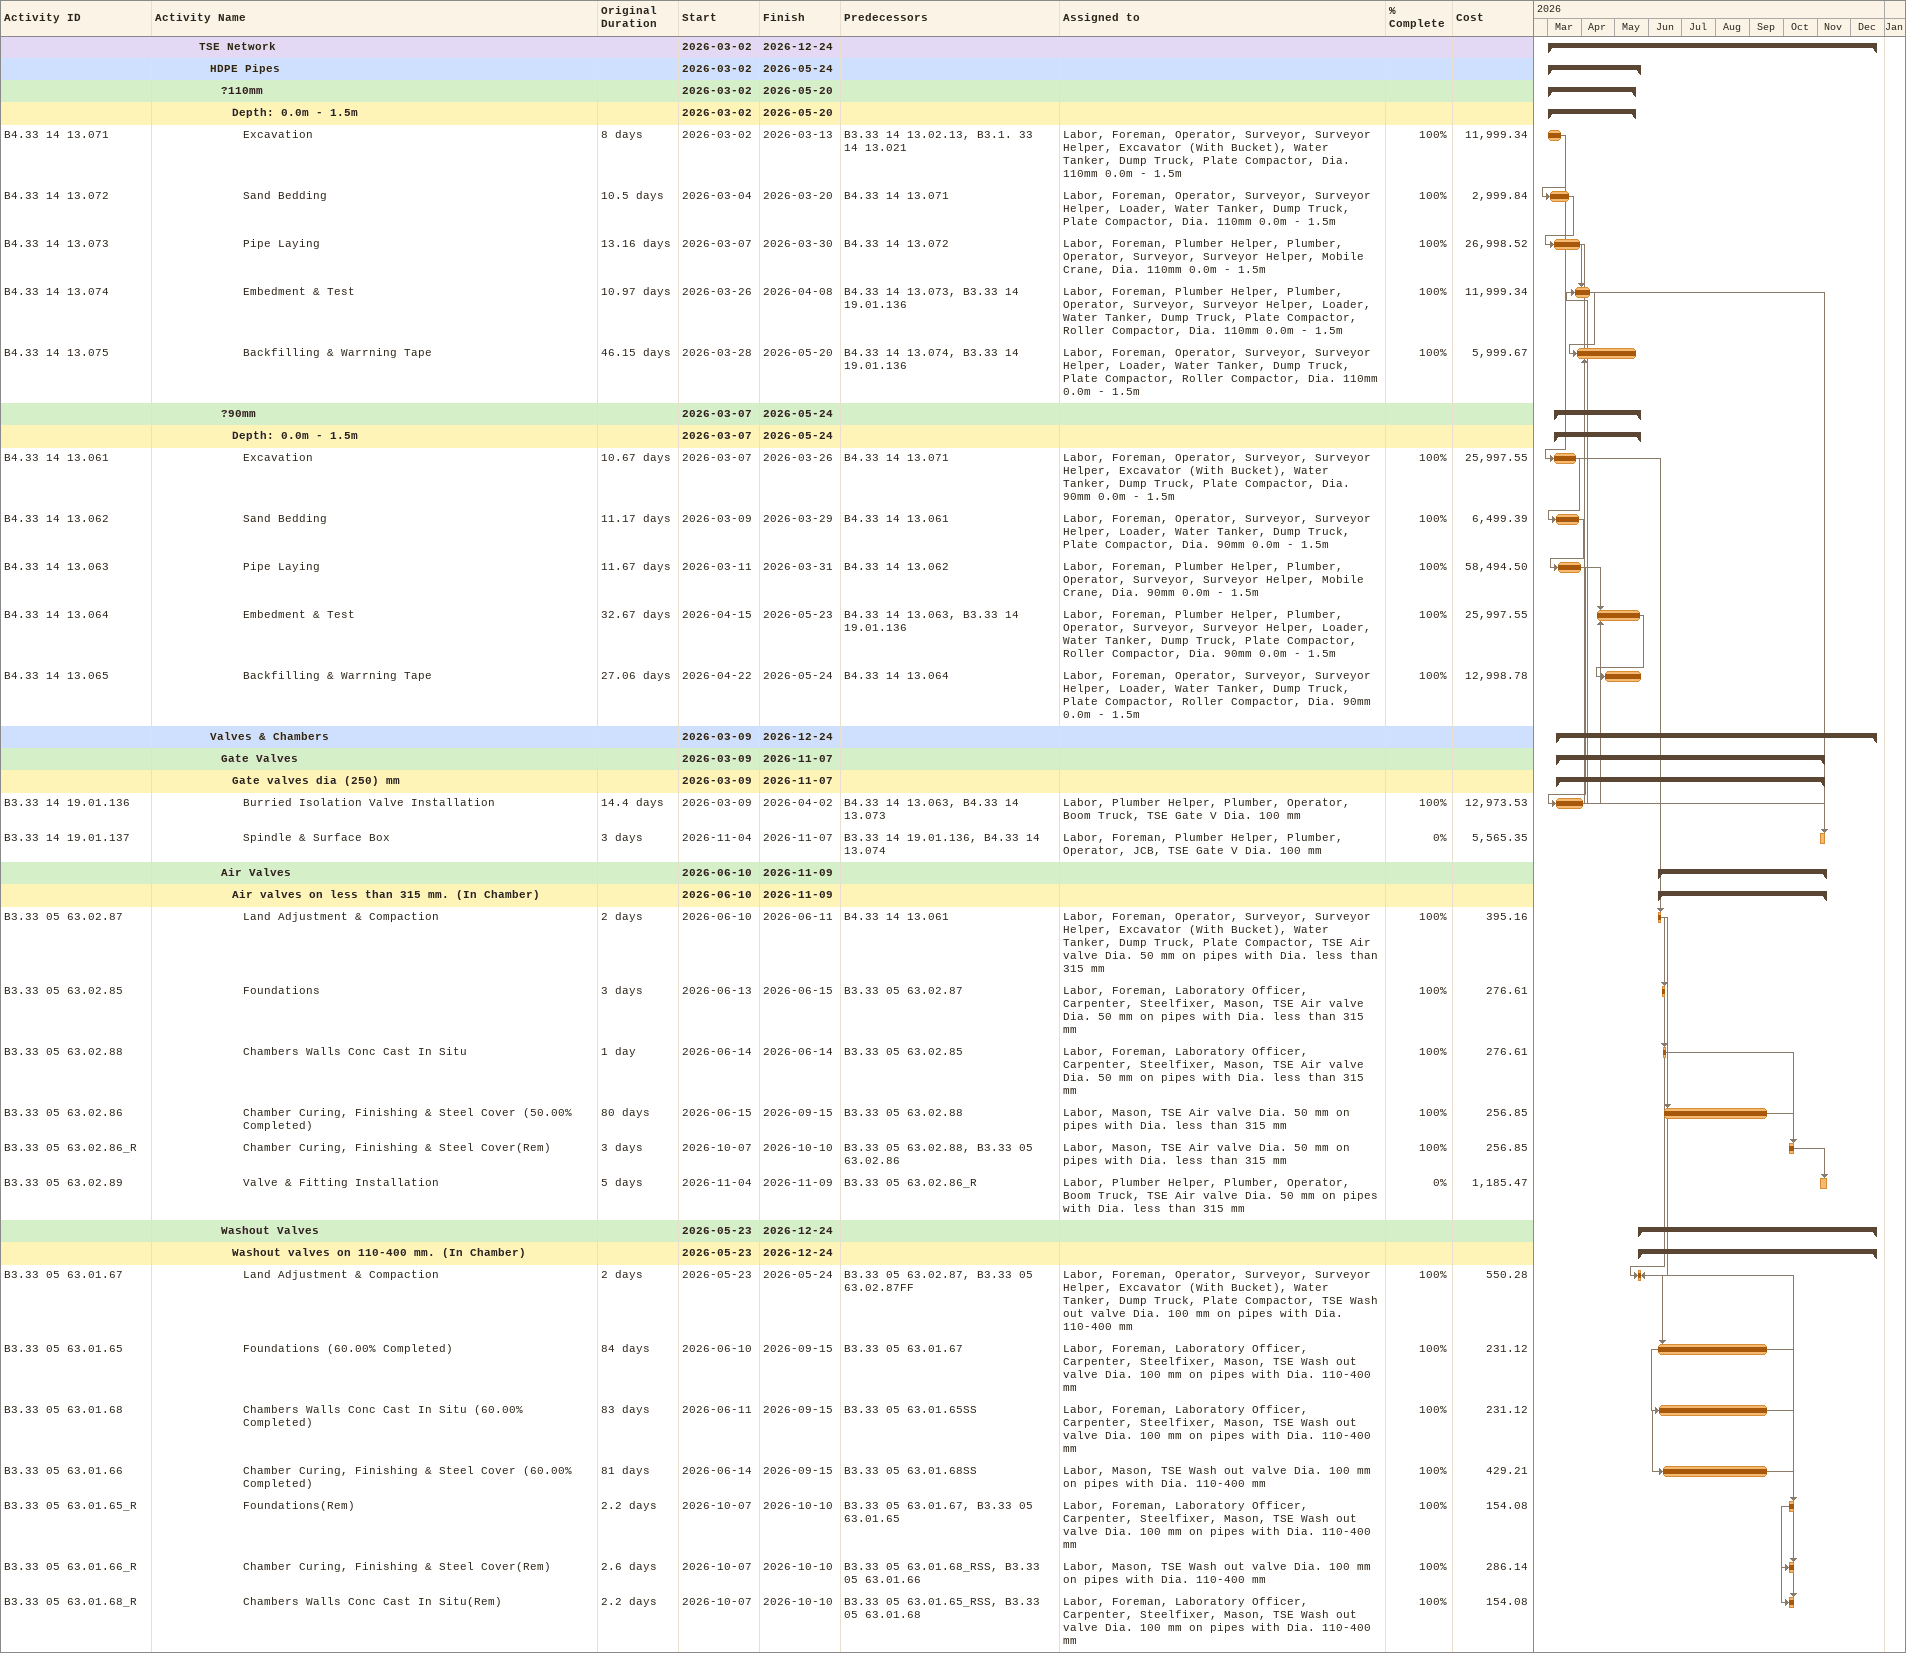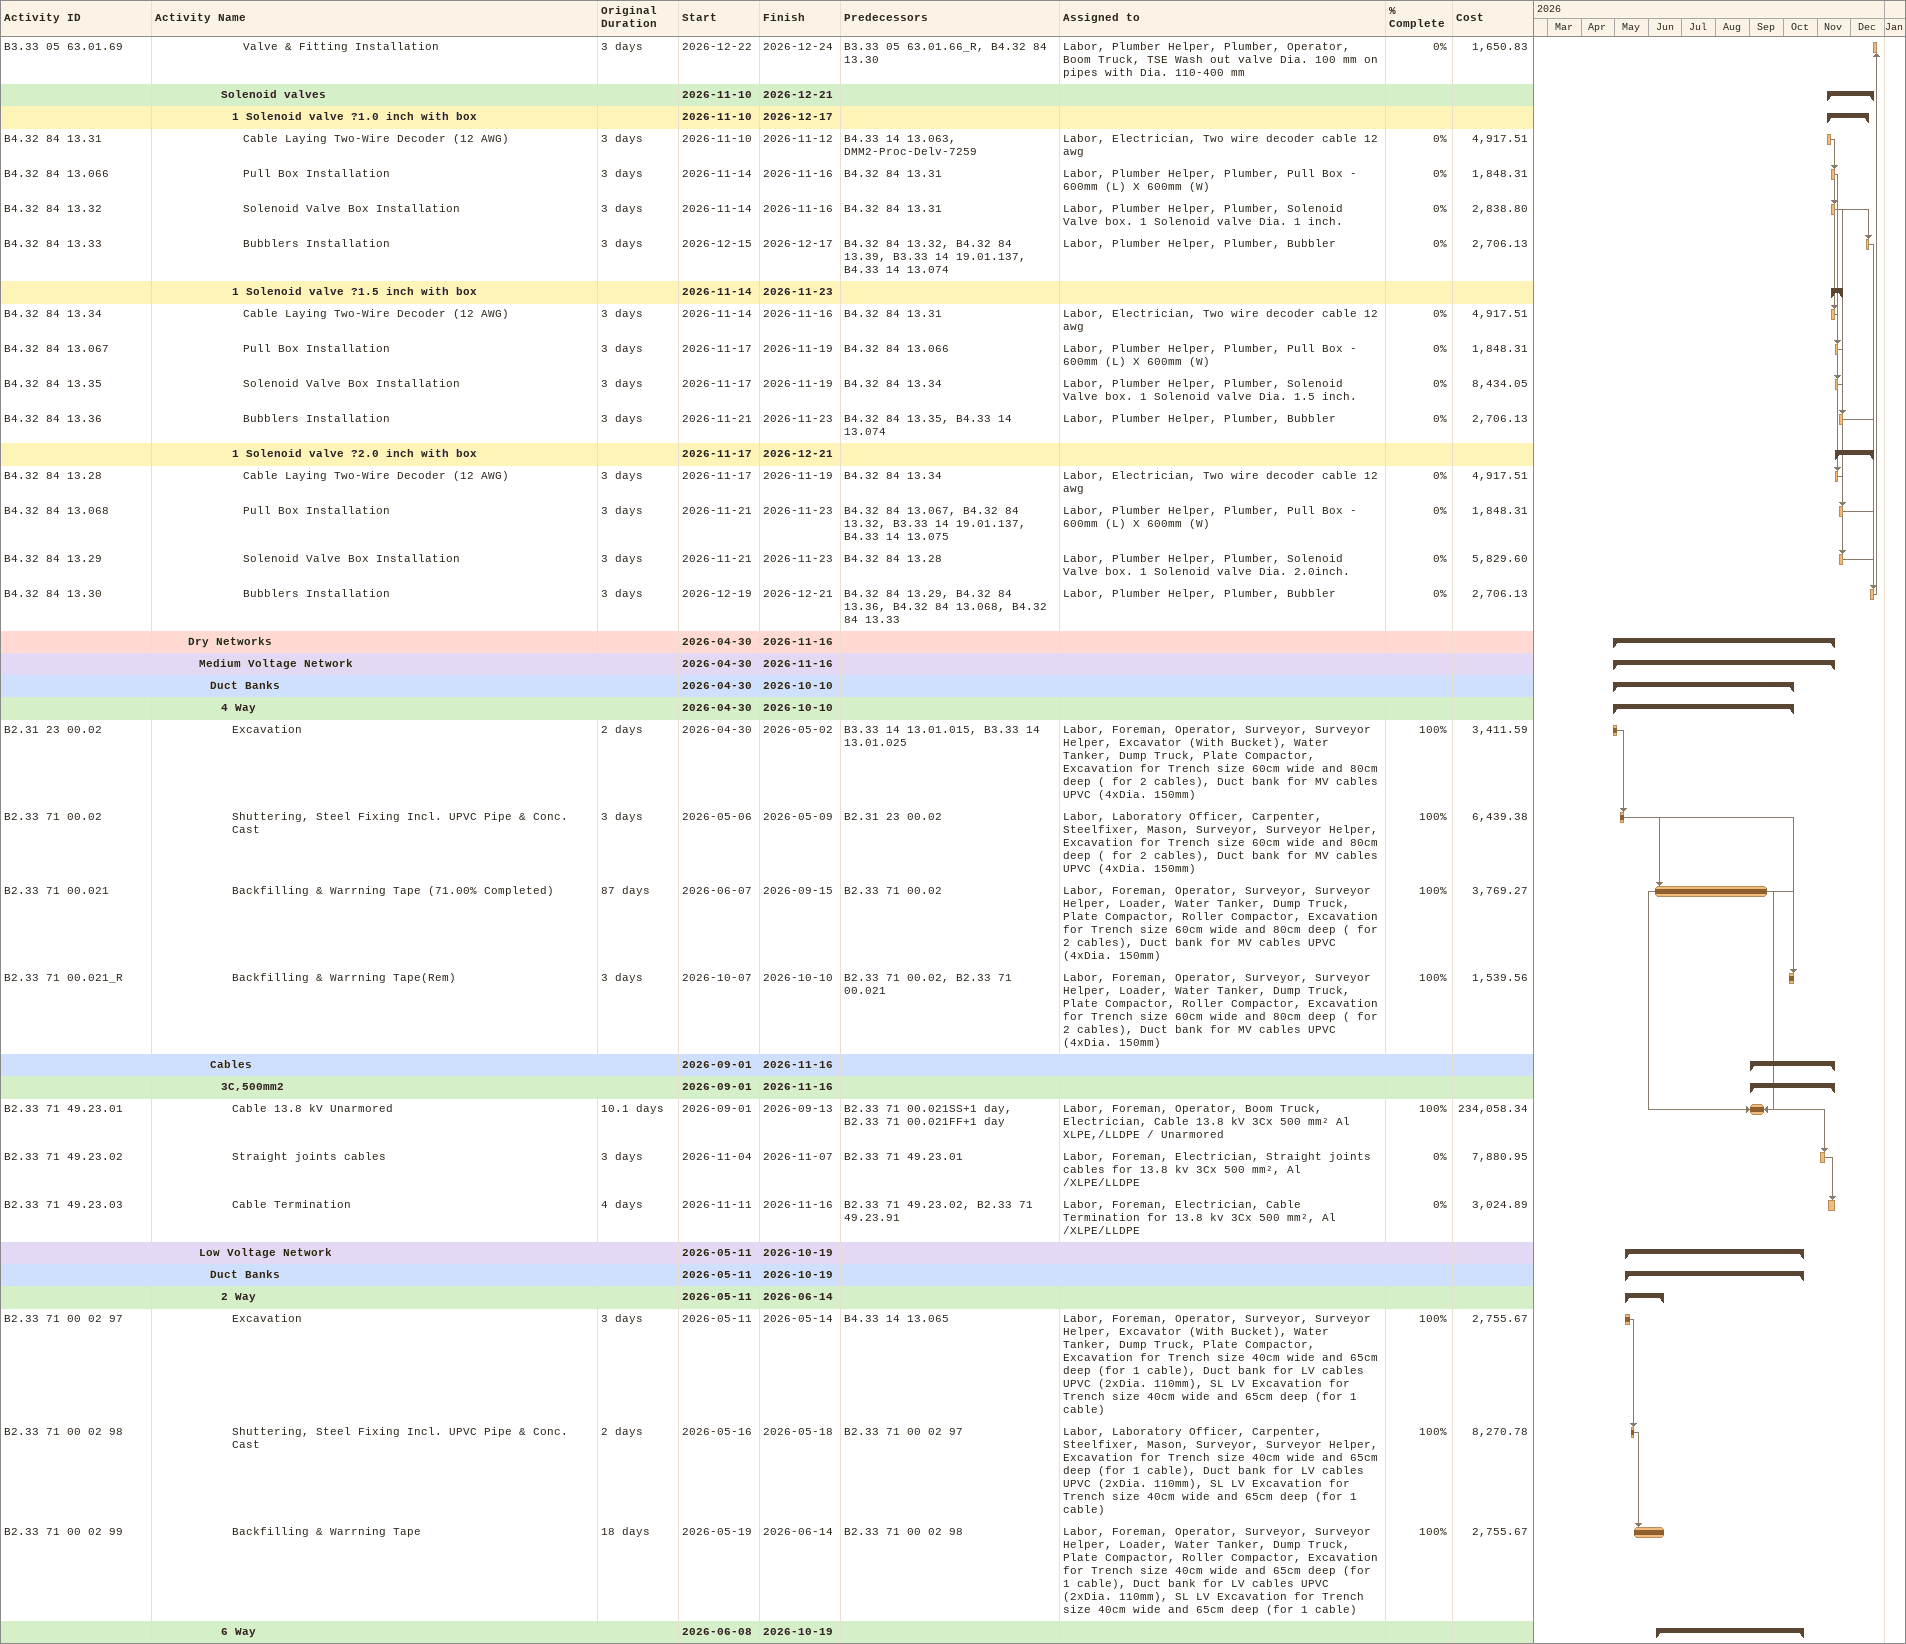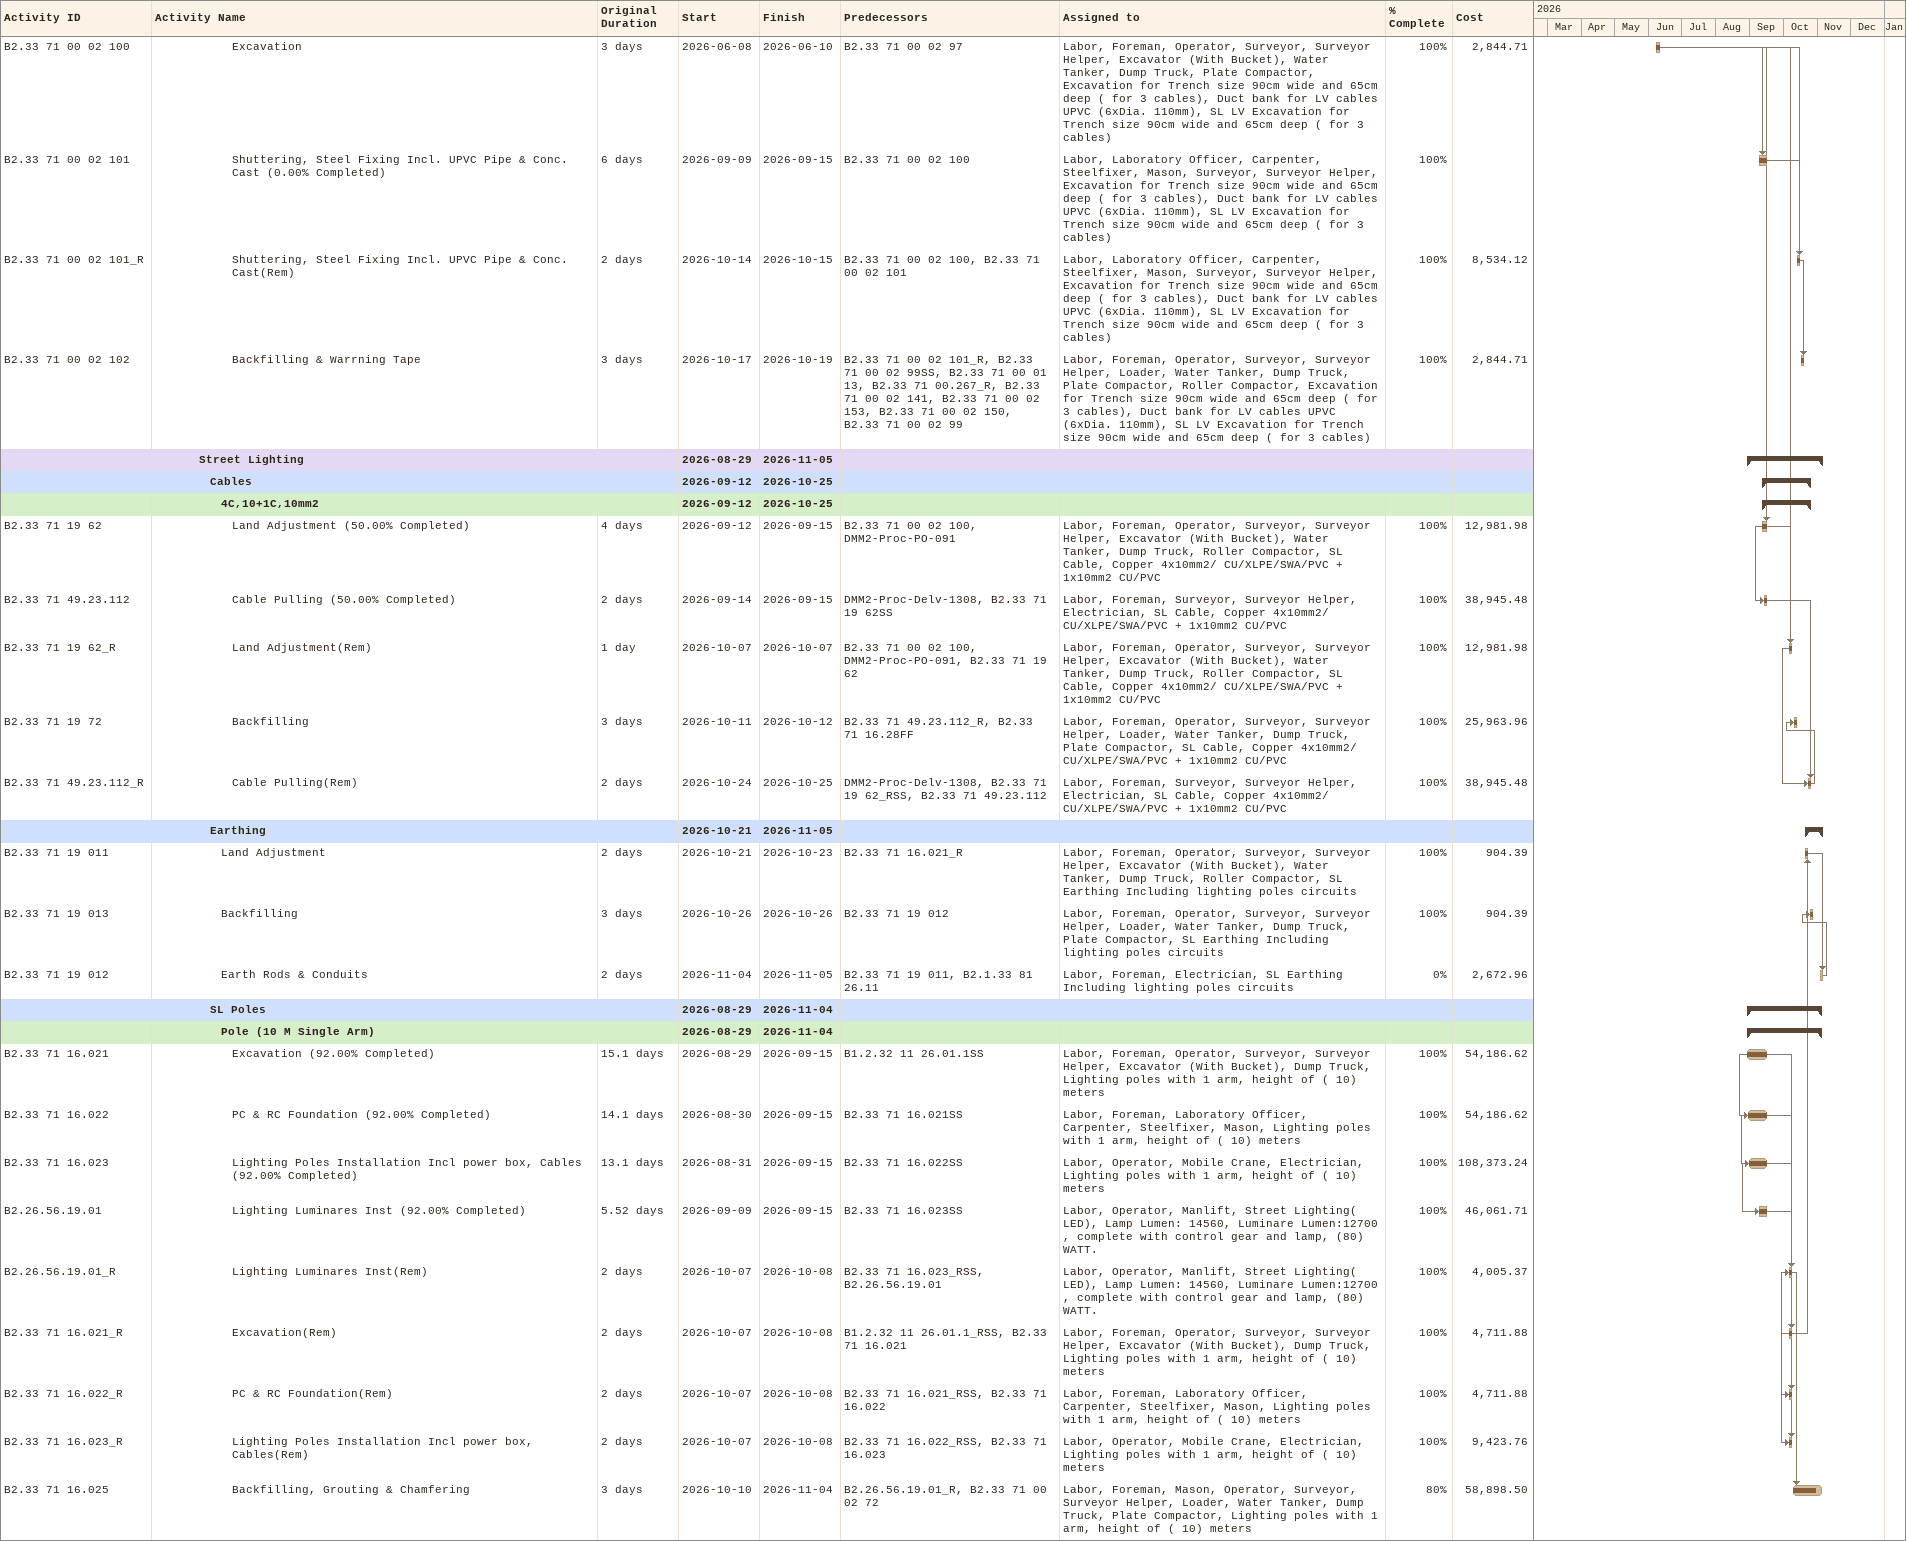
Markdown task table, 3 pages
| ID | Level | Task | Original duration | Start | Finish | Predecessors | Resources | % complete | Cost |
|---|---|---|---|---|---|---|---|---|---|
|  | 5 | **TSE Network** |  | 2026-03-02 | 2026-12-24 |  |  |  |  |
|  | 6 | **HDPE Pipes** |  | 2026-03-02 | 2026-05-24 |  |  |  |  |
|  | 7 | **?110mm** |  | 2026-03-02 | 2026-05-20 |  |  |  |  |
|  | 8 | **Depth: 0.0m - 1.5m** |  | 2026-03-02 | 2026-05-20 |  |  |  |  |
| B4.33 14 13.071 | 9 | Excavation | 8d | 2026-03-02 | 2026-03-13 | B3.33 14 13.02.13, B3.1. 33 14 13.021 | Labor, Foreman, Operator, Surveyor, Surveyor Helper, Excavator (With Bucket), Water Tanker, Dump Truck, Plate Compactor, Dia. 110mm 0.0m - 1.5m | 100 | 11999.34 |
| B4.33 14 13.072 | 9 | Sand Bedding | 10.5d | 2026-03-04 | 2026-03-20 | B4.33 14 13.071 | Labor, Foreman, Operator, Surveyor, Surveyor Helper, Loader, Water Tanker, Dump Truck, Plate Compactor, Dia. 110mm 0.0m - 1.5m | 100 | 2999.84 |
| B4.33 14 13.073 | 9 | Pipe Laying | 13.16d | 2026-03-07 | 2026-03-30 | B4.33 14 13.072 | Labor, Foreman, Plumber Helper, Plumber, Operator, Surveyor, Surveyor Helper, Mobile Crane, Dia. 110mm 0.0m - 1.5m | 100 | 26998.52 |
| B4.33 14 13.074 | 9 | Embedment & Test | 10.97d | 2026-03-26 | 2026-04-08 | B4.33 14 13.073, B3.33 14 19.01.136 | Labor, Foreman, Plumber Helper, Plumber, Operator, Surveyor, Surveyor Helper, Loader, Water Tanker, Dump Truck, Plate Compactor, Roller Compactor, Dia. 110mm 0.0m - 1.5m | 100 | 11999.34 |
| B4.33 14 13.075 | 9 | Backfilling & Warrning Tape | 46.15d | 2026-03-28 | 2026-05-20 | B4.33 14 13.074, B3.33 14 19.01.136 | Labor, Foreman, Operator, Surveyor, Surveyor Helper, Loader, Water Tanker, Dump Truck, Plate Compactor, Roller Compactor, Dia. 110mm 0.0m - 1.5m | 100 | 5999.67 |
|  | 7 | **?90mm** |  | 2026-03-07 | 2026-05-24 |  |  |  |  |
|  | 8 | **Depth: 0.0m - 1.5m** |  | 2026-03-07 | 2026-05-24 |  |  |  |  |
| B4.33 14 13.061 | 9 | Excavation | 10.67d | 2026-03-07 | 2026-03-26 | B4.33 14 13.071 | Labor, Foreman, Operator, Surveyor, Surveyor Helper, Excavator (With Bucket), Water Tanker, Dump Truck, Plate Compactor, Dia. 90mm 0.0m - 1.5m | 100 | 25997.55 |
| B4.33 14 13.062 | 9 | Sand Bedding | 11.17d | 2026-03-09 | 2026-03-29 | B4.33 14 13.061 | Labor, Foreman, Operator, Surveyor, Surveyor Helper, Loader, Water Tanker, Dump Truck, Plate Compactor, Dia. 90mm 0.0m - 1.5m | 100 | 6499.39 |
| B4.33 14 13.063 | 9 | Pipe Laying | 11.67d | 2026-03-11 | 2026-03-31 | B4.33 14 13.062 | Labor, Foreman, Plumber Helper, Plumber, Operator, Surveyor, Surveyor Helper, Mobile Crane, Dia. 90mm 0.0m - 1.5m | 100 | 58494.50 |
| B4.33 14 13.064 | 9 | Embedment & Test | 32.67d | 2026-04-15 | 2026-05-23 | B4.33 14 13.063, B3.33 14 19.01.136 | Labor, Foreman, Plumber Helper, Plumber, Operator, Surveyor, Surveyor Helper, Loader, Water Tanker, Dump Truck, Plate Compactor, Roller Compactor, Dia. 90mm 0.0m - 1.5m | 100 | 25997.55 |
| B4.33 14 13.065 | 9 | Backfilling & Warrning Tape | 27.06d | 2026-04-22 | 2026-05-24 | B4.33 14 13.064 | Labor, Foreman, Operator, Surveyor, Surveyor Helper, Loader, Water Tanker, Dump Truck, Plate Compactor, Roller Compactor, Dia. 90mm 0.0m - 1.5m | 100 | 12998.78 |
|  | 6 | **Valves & Chambers** |  | 2026-03-09 | 2026-12-24 |  |  |  |  |
|  | 7 | **Gate Valves** |  | 2026-03-09 | 2026-11-07 |  |  |  |  |
|  | 8 | **Gate valves dia (250) mm** |  | 2026-03-09 | 2026-11-07 |  |  |  |  |
| B3.33 14 19.01.136 | 9 | Burried Isolation Valve Installation | 14.4d | 2026-03-09 | 2026-04-02 | B4.33 14 13.063, B4.33 14 13.073 | Labor, Plumber Helper, Plumber, Operator, Boom Truck, TSE Gate V Dia. 100 mm | 100 | 12973.53 |
| B3.33 14 19.01.137 | 9 | Spindle & Surface Box | 3d | 2026-11-04 | 2026-11-07 | B3.33 14 19.01.136, B4.33 14 13.074 | Labor, Foreman, Plumber Helper, Plumber, Operator, JCB, TSE Gate V Dia. 100 mm | 0 | 5565.35 |
|  | 7 | **Air Valves** |  | 2026-06-10 | 2026-11-09 |  |  |  |  |
|  | 8 | **Air valves on less than 315 mm. (In Chamber)** |  | 2026-06-10 | 2026-11-09 |  |  |  |  |
| B3.33 05 63.02.87 | 9 | Land Adjustment & Compaction | 2d | 2026-06-10 | 2026-06-11 | B4.33 14 13.061 | Labor, Foreman, Operator, Surveyor, Surveyor Helper, Excavator (With Bucket), Water Tanker, Dump Truck, Plate Compactor, TSE Air valve Dia. 50 mm on pipes with Dia. less than 315 mm | 100 | 395.16 |
| B3.33 05 63.02.85 | 9 | Foundations | 3d | 2026-06-13 | 2026-06-15 | B3.33 05 63.02.87 | Labor, Foreman, Laboratory Officer, Carpenter, Steelfixer, Mason, TSE Air valve Dia. 50 mm on pipes with Dia. less than 315 mm | 100 | 276.61 |
| B3.33 05 63.02.88 | 9 | Chambers Walls Conc Cast In Situ | 1d | 2026-06-14 | 2026-06-14 | B3.33 05 63.02.85 | Labor, Foreman, Laboratory Officer, Carpenter, Steelfixer, Mason, TSE Air valve Dia. 50 mm on pipes with Dia. less than 315 mm | 100 | 276.61 |
| B3.33 05 63.02.86 | 9 | Chamber Curing, Finishing & Steel Cover (50.00% Completed) | 80d | 2026-06-15 | 2026-09-15 | B3.33 05 63.02.88 | Labor, Mason, TSE Air valve Dia. 50 mm on pipes with Dia. less than 315 mm | 100 | 256.85 |
| B3.33 05 63.02.86_R | 9 | Chamber Curing, Finishing & Steel Cover(Rem) | 3d | 2026-10-07 | 2026-10-10 | B3.33 05 63.02.88, B3.33 05 63.02.86 | Labor, Mason, TSE Air valve Dia. 50 mm on pipes with Dia. less than 315 mm | 100 | 256.85 |
| B3.33 05 63.02.89 | 9 | Valve & Fitting Installation | 5d | 2026-11-04 | 2026-11-09 | B3.33 05 63.02.86_R | Labor, Plumber Helper, Plumber, Operator, Boom Truck, TSE Air valve Dia. 50 mm on pipes with Dia. less than 315 mm | 0 | 1185.47 |
|  | 7 | **Washout Valves** |  | 2026-05-23 | 2026-12-24 |  |  |  |  |
|  | 8 | **Washout valves on 110-400 mm. (In Chamber)** |  | 2026-05-23 | 2026-12-24 |  |  |  |  |
| B3.33 05 63.01.67 | 9 | Land Adjustment & Compaction | 2d | 2026-05-23 | 2026-05-24 | B3.33 05 63.02.87, B3.33 05 63.02.87FF | Labor, Foreman, Operator, Surveyor, Surveyor Helper, Excavator (With Bucket), Water Tanker, Dump Truck, Plate Compactor, TSE Wash out valve Dia. 100 mm on pipes with Dia. 110-400 mm | 100 | 550.28 |
| B3.33 05 63.01.65 | 9 | Foundations (60.00% Completed) | 84d | 2026-06-10 | 2026-09-15 | B3.33 05 63.01.67 | Labor, Foreman, Laboratory Officer, Carpenter, Steelfixer, Mason, TSE Wash out valve Dia. 100 mm on pipes with Dia. 110-400 mm | 100 | 231.12 |
| B3.33 05 63.01.68 | 9 | Chambers Walls Conc Cast In Situ (60.00% Completed) | 83d | 2026-06-11 | 2026-09-15 | B3.33 05 63.01.65SS | Labor, Foreman, Laboratory Officer, Carpenter, Steelfixer, Mason, TSE Wash out valve Dia. 100 mm on pipes with Dia. 110-400 mm | 100 | 231.12 |
| B3.33 05 63.01.66 | 9 | Chamber Curing, Finishing & Steel Cover (60.00% Completed) | 81d | 2026-06-14 | 2026-09-15 | B3.33 05 63.01.68SS | Labor, Mason, TSE Wash out valve Dia. 100 mm on pipes with Dia. 110-400 mm | 100 | 429.21 |
| B3.33 05 63.01.65_R | 9 | Foundations(Rem) | 2.2d | 2026-10-07 | 2026-10-10 | B3.33 05 63.01.67, B3.33 05 63.01.65 | Labor, Foreman, Laboratory Officer, Carpenter, Steelfixer, Mason, TSE Wash out valve Dia. 100 mm on pipes with Dia. 110-400 mm | 100 | 154.08 |
| B3.33 05 63.01.66_R | 9 | Chamber Curing, Finishing & Steel Cover(Rem) | 2.6d | 2026-10-07 | 2026-10-10 | B3.33 05 63.01.68_RSS, B3.33 05 63.01.66 | Labor, Mason, TSE Wash out valve Dia. 100 mm on pipes with Dia. 110-400 mm | 100 | 286.14 |
| B3.33 05 63.01.68_R | 9 | Chambers Walls Conc Cast In Situ(Rem) | 2.2d | 2026-10-07 | 2026-10-10 | B3.33 05 63.01.65_RSS, B3.33 05 63.01.68 | Labor, Foreman, Laboratory Officer, Carpenter, Steelfixer, Mason, TSE Wash out valve Dia. 100 mm on pipes with Dia. 110-400 mm | 100 | 154.08 |
| B3.33 05 63.01.69 | 9 | Valve & Fitting Installation | 3d | 2026-12-22 | 2026-12-24 | B3.33 05 63.01.66_R, B4.32 84 13.30 | Labor, Plumber Helper, Plumber, Operator, Boom Truck, TSE Wash out valve Dia. 100 mm on pipes with Dia. 110-400 mm | 0 | 1650.83 |
|  | 7 | **Solenoid valves** |  | 2026-11-10 | 2026-12-21 |  |  |  |  |
|  | 8 | **1 Solenoid valve ?1.0 inch with box** |  | 2026-11-10 | 2026-12-17 |  |  |  |  |
| B4.32 84 13.31 | 9 | Cable Laying Two-Wire Decoder (12 AWG) | 3d | 2026-11-10 | 2026-11-12 | B4.33 14 13.063, DMM2-Proc-Delv-7259 | Labor, Electrician, Two wire decoder cable 12 awg | 0 | 4917.51 |
| B4.32 84 13.066 | 9 | Pull Box Installation | 3d | 2026-11-14 | 2026-11-16 | B4.32 84 13.31 | Labor, Plumber Helper, Plumber, Pull Box - 600mm (L) X 600mm (W) | 0 | 1848.31 |
| B4.32 84 13.32 | 9 | Solenoid Valve Box Installation | 3d | 2026-11-14 | 2026-11-16 | B4.32 84 13.31 | Labor, Plumber Helper, Plumber, Solenoid Valve box. 1 Solenoid valve Dia. 1 inch. | 0 | 2838.80 |
| B4.32 84 13.33 | 9 | Bubblers Installation | 3d | 2026-12-15 | 2026-12-17 | B4.32 84 13.32, B4.32 84 13.39, B3.33 14 19.01.137, B4.33 14 13.074 | Labor, Plumber Helper, Plumber, Bubbler | 0 | 2706.13 |
|  | 8 | **1 Solenoid valve ?1.5 inch with box** |  | 2026-11-14 | 2026-11-23 |  |  |  |  |
| B4.32 84 13.34 | 9 | Cable Laying Two-Wire Decoder (12 AWG) | 3d | 2026-11-14 | 2026-11-16 | B4.32 84 13.31 | Labor, Electrician, Two wire decoder cable 12 awg | 0 | 4917.51 |
| B4.32 84 13.067 | 9 | Pull Box Installation | 3d | 2026-11-17 | 2026-11-19 | B4.32 84 13.066 | Labor, Plumber Helper, Plumber, Pull Box - 600mm (L) X 600mm (W) | 0 | 1848.31 |
| B4.32 84 13.35 | 9 | Solenoid Valve Box Installation | 3d | 2026-11-17 | 2026-11-19 | B4.32 84 13.34 | Labor, Plumber Helper, Plumber, Solenoid Valve box. 1 Solenoid valve Dia. 1.5 inch. | 0 | 8434.05 |
| B4.32 84 13.36 | 9 | Bubblers Installation | 3d | 2026-11-21 | 2026-11-23 | B4.32 84 13.35, B4.33 14 13.074 | Labor, Plumber Helper, Plumber, Bubbler | 0 | 2706.13 |
|  | 8 | **1 Solenoid valve ?2.0 inch with box** |  | 2026-11-17 | 2026-12-21 |  |  |  |  |
| B4.32 84 13.28 | 9 | Cable Laying Two-Wire Decoder (12 AWG) | 3d | 2026-11-17 | 2026-11-19 | B4.32 84 13.34 | Labor, Electrician, Two wire decoder cable 12 awg | 0 | 4917.51 |
| B4.32 84 13.068 | 9 | Pull Box Installation | 3d | 2026-11-21 | 2026-11-23 | B4.32 84 13.067, B4.32 84 13.32, B3.33 14 19.01.137, B4.33 14 13.075 | Labor, Plumber Helper, Plumber, Pull Box - 600mm (L) X 600mm (W) | 0 | 1848.31 |
| B4.32 84 13.29 | 9 | Solenoid Valve Box Installation | 3d | 2026-11-21 | 2026-11-23 | B4.32 84 13.28 | Labor, Plumber Helper, Plumber, Solenoid Valve box. 1 Solenoid valve Dia. 2.0inch. | 0 | 5829.60 |
| B4.32 84 13.30 | 9 | Bubblers Installation | 3d | 2026-12-19 | 2026-12-21 | B4.32 84 13.29, B4.32 84 13.36, B4.32 84 13.068, B4.32 84 13.33 | Labor, Plumber Helper, Plumber, Bubbler | 0 | 2706.13 |
|  | 4 | **Dry Networks** |  | 2026-04-30 | 2026-11-16 |  |  |  |  |
|  | 5 | **Medium Voltage Network** |  | 2026-04-30 | 2026-11-16 |  |  |  |  |
|  | 6 | **Duct Banks** |  | 2026-04-30 | 2026-10-10 |  |  |  |  |
|  | 7 | **4 Way** |  | 2026-04-30 | 2026-10-10 |  |  |  |  |
| B2.31 23 00.02 | 8 | Excavation | 2d | 2026-04-30 | 2026-05-02 | B3.33 14 13.01.015, B3.33 14 13.01.025 | Labor, Foreman, Operator, Surveyor, Surveyor Helper, Excavator (With Bucket), Water Tanker, Dump Truck, Plate Compactor, Excavation for Trench size 60cm wide and 80cm deep ( for 2 cables), Duct bank for MV cables UPVC (4xDia. 150mm) | 100 | 3411.59 |
| B2.33 71 00.02 | 8 | Shuttering, Steel Fixing Incl. UPVC Pipe & Conc. Cast | 3d | 2026-05-06 | 2026-05-09 | B2.31 23 00.02 | Labor, Laboratory Officer, Carpenter, Steelfixer, Mason, Surveyor, Surveyor Helper, Excavation for Trench size 60cm wide and 80cm deep ( for 2 cables), Duct bank for MV cables UPVC (4xDia. 150mm) | 100 | 6439.38 |
| B2.33 71 00.021 | 8 | Backfilling & Warrning Tape (71.00% Completed) | 87d | 2026-06-07 | 2026-09-15 | B2.33 71 00.02 | Labor, Foreman, Operator, Surveyor, Surveyor Helper, Loader, Water Tanker, Dump Truck, Plate Compactor, Roller Compactor, Excavation for Trench size 60cm wide and 80cm deep ( for 2 cables), Duct bank for MV cables UPVC (4xDia. 150mm) | 100 | 3769.27 |
| B2.33 71 00.021_R | 8 | Backfilling & Warrning Tape(Rem) | 3d | 2026-10-07 | 2026-10-10 | B2.33 71 00.02, B2.33 71 00.021 | Labor, Foreman, Operator, Surveyor, Surveyor Helper, Loader, Water Tanker, Dump Truck, Plate Compactor, Roller Compactor, Excavation for Trench size 60cm wide and 80cm deep ( for 2 cables), Duct bank for MV cables UPVC (4xDia. 150mm) | 100 | 1539.56 |
|  | 6 | **Cables** |  | 2026-09-01 | 2026-11-16 |  |  |  |  |
|  | 7 | **3C,500mm2** |  | 2026-09-01 | 2026-11-16 |  |  |  |  |
| B2.33 71 49.23.01 | 8 | Cable 13.8 kV Unarmored | 10.1d | 2026-09-01 | 2026-09-13 | B2.33 71 00.021SS+1d, B2.33 71 00.021FF+1d | Labor, Foreman, Operator, Boom Truck, Electrician, Cable 13.8 kV 3Cx 500 mm² Al XLPE,/LLDPE / Unarmored | 100 | 234058.34 |
| B2.33 71 49.23.02 | 8 | Straight joints cables | 3d | 2026-11-04 | 2026-11-07 | B2.33 71 49.23.01 | Labor, Foreman, Electrician, Straight joints cables for 13.8 kv 3Cx 500 mm², Al /XLPE/LLDPE | 0 | 7880.95 |
| B2.33 71 49.23.03 | 8 | Cable Termination | 4d | 2026-11-11 | 2026-11-16 | B2.33 71 49.23.02, B2.33 71 49.23.91 | Labor, Foreman, Electrician, Cable Termination for 13.8 kv 3Cx 500 mm², Al /XLPE/LLDPE | 0 | 3024.89 |
|  | 5 | **Low Voltage Network** |  | 2026-05-11 | 2026-10-19 |  |  |  |  |
|  | 6 | **Duct Banks** |  | 2026-05-11 | 2026-10-19 |  |  |  |  |
|  | 7 | **2 Way** |  | 2026-05-11 | 2026-06-14 |  |  |  |  |
| B2.33 71 00 02 97 | 8 | Excavation | 3d | 2026-05-11 | 2026-05-14 | B4.33 14 13.065 | Labor, Foreman, Operator, Surveyor, Surveyor Helper, Excavator (With Bucket), Water Tanker, Dump Truck, Plate Compactor, Excavation for Trench size 40cm wide and 65cm deep (for 1 cable), Duct bank for LV cables UPVC (2xDia. 110mm), SL LV Excavation for Trench size 40cm wide and 65cm deep (for 1 cable) | 100 | 2755.67 |
| B2.33 71 00 02 98 | 8 | Shuttering, Steel Fixing Incl. UPVC Pipe & Conc. Cast | 2d | 2026-05-16 | 2026-05-18 | B2.33 71 00 02 97 | Labor, Laboratory Officer, Carpenter, Steelfixer, Mason, Surveyor, Surveyor Helper, Excavation for Trench size 40cm wide and 65cm deep (for 1 cable), Duct bank for LV cables UPVC (2xDia. 110mm), SL LV Excavation for Trench size 40cm wide and 65cm deep (for 1 cable) | 100 | 8270.78 |
| B2.33 71 00 02 99 | 8 | Backfilling & Warrning Tape | 18d | 2026-05-19 | 2026-06-14 | B2.33 71 00 02 98 | Labor, Foreman, Operator, Surveyor, Surveyor Helper, Loader, Water Tanker, Dump Truck, Plate Compactor, Roller Compactor, Excavation for Trench size 40cm wide and 65cm deep (for 1 cable), Duct bank for LV cables UPVC (2xDia. 110mm), SL LV Excavation for Trench size 40cm wide and 65cm deep (for 1 cable) | 100 | 2755.67 |
|  | 7 | **6 Way** |  | 2026-06-08 | 2026-10-19 |  |  |  |  |
| B2.33 71 00 02 100 | 8 | Excavation | 3d | 2026-06-08 | 2026-06-10 | B2.33 71 00 02 97 | Labor, Foreman, Operator, Surveyor, Surveyor Helper, Excavator (With Bucket), Water Tanker, Dump Truck, Plate Compactor, Excavation for Trench size 90cm wide and 65cm deep ( for 3 cables), Duct bank for LV cables UPVC (6xDia. 110mm), SL LV Excavation for Trench size 90cm wide and 65cm deep ( for 3 cables) | 100 | 2844.71 |
| B2.33 71 00 02 101 | 8 | Shuttering, Steel Fixing Incl. UPVC Pipe & Conc. Cast (0.00% Completed) | 6d | 2026-09-09 | 2026-09-15 | B2.33 71 00 02 100 | Labor, Laboratory Officer, Carpenter, Steelfixer, Mason, Surveyor, Surveyor Helper, Excavation for Trench size 90cm wide and 65cm deep ( for 3 cables), Duct bank for LV cables UPVC (6xDia. 110mm), SL LV Excavation for Trench size 90cm wide and 65cm deep ( for 3 cables) | 100 |  |
| B2.33 71 00 02 101_R | 8 | Shuttering, Steel Fixing Incl. UPVC Pipe & Conc. Cast(Rem) | 2d | 2026-10-14 | 2026-10-15 | B2.33 71 00 02 100, B2.33 71 00 02 101 | Labor, Laboratory Officer, Carpenter, Steelfixer, Mason, Surveyor, Surveyor Helper, Excavation for Trench size 90cm wide and 65cm deep ( for 3 cables), Duct bank for LV cables UPVC (6xDia. 110mm), SL LV Excavation for Trench size 90cm wide and 65cm deep ( for 3 cables) | 100 | 8534.12 |
| B2.33 71 00 02 102 | 8 | Backfilling & Warrning Tape | 3d | 2026-10-17 | 2026-10-19 | B2.33 71 00 02 101_R, B2.33 71 00 02 99SS, B2.33 71 00 01 13, B2.33 71 00.267_R, B2.33 71 00 02 141, B2.33 71 00 02 153, B2.33 71 00 02 150, B2.33 71 00 02 99 | Labor, Foreman, Operator, Surveyor, Surveyor Helper, Loader, Water Tanker, Dump Truck, Plate Compactor, Roller Compactor, Excavation for Trench size 90cm wide and 65cm deep ( for 3 cables), Duct bank for LV cables UPVC (6xDia. 110mm), SL LV Excavation for Trench size 90cm wide and 65cm deep ( for 3 cables) | 100 | 2844.71 |
|  | 5 | **Street Lighting** |  | 2026-08-29 | 2026-11-05 |  |  |  |  |
|  | 6 | **Cables** |  | 2026-09-12 | 2026-10-25 |  |  |  |  |
|  | 7 | **4C,10+1C,10mm2** |  | 2026-09-12 | 2026-10-25 |  |  |  |  |
| B2.33 71 19 62 | 8 | Land Adjustment (50.00% Completed) | 4d | 2026-09-12 | 2026-09-15 | B2.33 71 00 02 100, DMM2-Proc-PO-091 | Labor, Foreman, Operator, Surveyor, Surveyor Helper, Excavator (With Bucket), Water Tanker, Dump Truck, Roller Compactor, SL Cable, Copper 4x10mm2/ CU/XLPE/SWA/PVC + 1x10mm2 CU/PVC | 100 | 12981.98 |
| B2.33 71 49.23.112 | 8 | Cable Pulling (50.00% Completed) | 2d | 2026-09-14 | 2026-09-15 | DMM2-Proc-Delv-1308, B2.33 71 19 62SS | Labor, Foreman, Surveyor, Surveyor Helper, Electrician, SL Cable, Copper 4x10mm2/ CU/XLPE/SWA/PVC + 1x10mm2 CU/PVC | 100 | 38945.48 |
| B2.33 71 19 62_R | 8 | Land Adjustment(Rem) | 1d | 2026-10-07 | 2026-10-07 | B2.33 71 00 02 100, DMM2-Proc-PO-091, B2.33 71 19 62 | Labor, Foreman, Operator, Surveyor, Surveyor Helper, Excavator (With Bucket), Water Tanker, Dump Truck, Roller Compactor, SL Cable, Copper 4x10mm2/ CU/XLPE/SWA/PVC + 1x10mm2 CU/PVC | 100 | 12981.98 |
| B2.33 71 19 72 | 8 | Backfilling | 3d | 2026-10-11 | 2026-10-12 | B2.33 71 49.23.112_R, B2.33 71 16.28FF | Labor, Foreman, Operator, Surveyor, Surveyor Helper, Loader, Water Tanker, Dump Truck, Plate Compactor, SL Cable, Copper 4x10mm2/ CU/XLPE/SWA/PVC + 1x10mm2 CU/PVC | 100 | 25963.96 |
| B2.33 71 49.23.112_R | 8 | Cable Pulling(Rem) | 2d | 2026-10-24 | 2026-10-25 | DMM2-Proc-Delv-1308, B2.33 71 19 62_RSS, B2.33 71 49.23.112 | Labor, Foreman, Surveyor, Surveyor Helper, Electrician, SL Cable, Copper 4x10mm2/ CU/XLPE/SWA/PVC + 1x10mm2 CU/PVC | 100 | 38945.48 |
|  | 6 | **Earthing** |  | 2026-10-21 | 2026-11-05 |  |  |  |  |
| B2.33 71 19 011 | 7 | Land Adjustment | 2d | 2026-10-21 | 2026-10-23 | B2.33 71 16.021_R | Labor, Foreman, Operator, Surveyor, Surveyor Helper, Excavator (With Bucket), Water Tanker, Dump Truck, Roller Compactor, SL Earthing Including lighting poles circuits | 100 | 904.39 |
| B2.33 71 19 013 | 7 | Backfilling | 3d | 2026-10-26 | 2026-10-26 | B2.33 71 19 012 | Labor, Foreman, Operator, Surveyor, Surveyor Helper, Loader, Water Tanker, Dump Truck, Plate Compactor, SL Earthing Including lighting poles circuits | 100 | 904.39 |
| B2.33 71 19 012 | 7 | Earth Rods & Conduits | 2d | 2026-11-04 | 2026-11-05 | B2.33 71 19 011, B2.1.33 81 26.11 | Labor, Foreman, Electrician, SL Earthing Including lighting poles circuits | 0 | 2672.96 |
|  | 6 | **SL Poles** |  | 2026-08-29 | 2026-11-04 |  |  |  |  |
|  | 7 | **Pole (10 M Single Arm)** |  | 2026-08-29 | 2026-11-04 |  |  |  |  |
| B2.33 71 16.021 | 8 | Excavation (92.00% Completed) | 15.1d | 2026-08-29 | 2026-09-15 | B1.2.32 11 26.01.1SS | Labor, Foreman, Operator, Surveyor, Surveyor Helper, Excavator (With Bucket), Dump Truck, Lighting poles with 1 arm, height of ( 10) meters | 100 | 54186.62 |
| B2.33 71 16.022 | 8 | PC & RC Foundation (92.00% Completed) | 14.1d | 2026-08-30 | 2026-09-15 | B2.33 71 16.021SS | Labor, Foreman, Laboratory Officer, Carpenter, Steelfixer, Mason, Lighting poles with 1 arm, height of ( 10) meters | 100 | 54186.62 |
| B2.33 71 16.023 | 8 | Lighting Poles Installation Incl power box, Cables (92.00% Completed) | 13.1d | 2026-08-31 | 2026-09-15 | B2.33 71 16.022SS | Labor, Operator, Mobile Crane, Electrician, Lighting poles with 1 arm, height of ( 10) meters | 100 | 108373.24 |
| B2.26.56.19.01 | 8 | Lighting Luminares Inst (92.00% Completed) | 5.52d | 2026-09-09 | 2026-09-15 | B2.33 71 16.023SS | Labor, Operator, Manlift, Street Lighting( LED), Lamp Lumen: 14560, Luminare Lumen:12700 , complete with control gear and lamp, (80) WATT. | 100 | 46061.71 |
| B2.26.56.19.01_R | 8 | Lighting Luminares Inst(Rem) | 2d | 2026-10-07 | 2026-10-08 | B2.33 71 16.023_RSS, B2.26.56.19.01 | Labor, Operator, Manlift, Street Lighting( LED), Lamp Lumen: 14560, Luminare Lumen:12700 , complete with control gear and lamp, (80) WATT. | 100 | 4005.37 |
| B2.33 71 16.021_R | 8 | Excavation(Rem) | 2d | 2026-10-07 | 2026-10-08 | B1.2.32 11 26.01.1_RSS, B2.33 71 16.021 | Labor, Foreman, Operator, Surveyor, Surveyor Helper, Excavator (With Bucket), Dump Truck, Lighting poles with 1 arm, height of ( 10) meters | 100 | 4711.88 |
| B2.33 71 16.022_R | 8 | PC & RC Foundation(Rem) | 2d | 2026-10-07 | 2026-10-08 | B2.33 71 16.021_RSS, B2.33 71 16.022 | Labor, Foreman, Laboratory Officer, Carpenter, Steelfixer, Mason, Lighting poles with 1 arm, height of ( 10) meters | 100 | 4711.88 |
| B2.33 71 16.023_R | 8 | Lighting Poles Installation Incl power box, Cables(Rem) | 2d | 2026-10-07 | 2026-10-08 | B2.33 71 16.022_RSS, B2.33 71 16.023 | Labor, Operator, Mobile Crane, Electrician, Lighting poles with 1 arm, height of ( 10) meters | 100 | 9423.76 |
| B2.33 71 16.025 | 8 | Backfilling, Grouting & Chamfering | 3d | 2026-10-10 | 2026-11-04 | B2.26.56.19.01_R, B2.33 71 00 02 72 | Labor, Foreman, Mason, Operator, Surveyor, Surveyor Helper, Loader, Water Tanker, Dump Truck, Plate Compactor, Lighting poles with 1 arm, height of ( 10) meters | 80 | 58898.50 |
